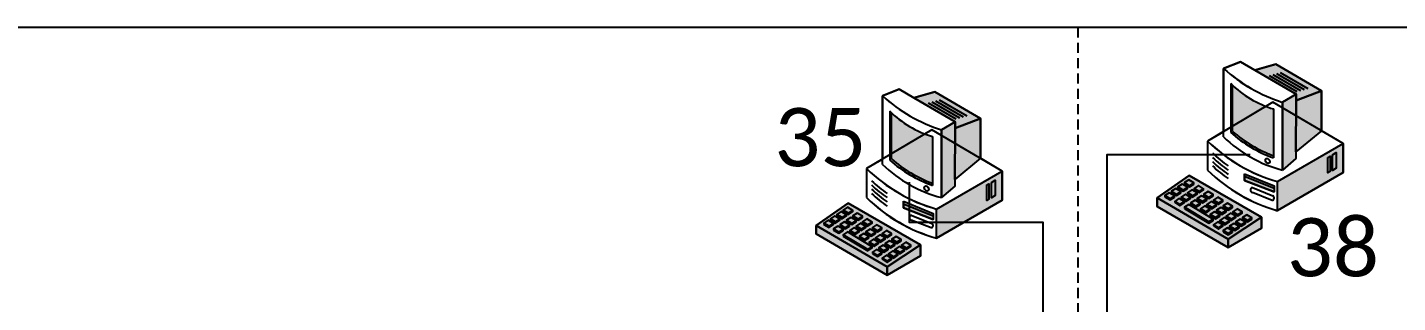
# Model space of a CAD drawing. Extents: x 1 to 296, y 20 to 201.
# Drawn here: x 50.63 to 100.35, y 60 to 70 of the extents above; entities that cross this region are included whole.
import ezdxf

# ---------------------------------------------------------------- set-up
doc = ezdxf.new("R2010")
doc.units = 0
doc.header["$LTSCALE"] = 2.97
doc.header["$MEASUREMENT"] = 0
doc.linetypes.add('HIDDEN2', pattern=[0.1875, 0.125, -0.0625])
doc.layers.get('0').update_dxf_attribs({"linetype": 'CONTINUOUS'})
doc.layers.add('CONNECTOR', color=7, linetype='CONTINUOUS')
doc.styles.get("Standard").update_dxf_attribs({"font": 'txt.shx'})

msp = doc.modelspace()

# ---------------------------------------------------------------- hatches: boundary and pattern name
for color, points in [(7, [(96.667, 67.339), (96.669, 67.57), (95.164, 68.442), (95.928, 68.662), (97.589, 67.695)]), (7, [(84.292, 66.339), (84.294, 66.57), (82.789, 67.442), (83.553, 67.662), (85.214, 66.695)]), (7, [(96.667, 67.339), (97.589, 67.695), (97.589, 66.243), (96.649, 65.474)]), (7, [(96.169, 64.814), (96.169, 67.277), (96.669, 67.57), (96.649, 65.232)]), (7, [(84.292, 66.339), (85.214, 66.695), (85.214, 65.243), (84.274, 64.474)]), (7, [(83.794, 63.814), (83.794, 66.277), (84.294, 66.57), (84.274, 64.232)]), (7, [(95.994, 64.398), (98.375, 65.782), (98.375, 64.726), (95.994, 63.341)]), (7, [(83.619, 63.398), (86, 64.782), (86, 63.726), (83.619, 62.341)]), (253, [(94.792, 64.682), (95.863, 64.243), (95.863, 64.023), (94.792, 64.441)]), (7, [(91.625, 63.803), (92.783, 64.616), (95.404, 63.099), (94.203, 62.305)]), (253, [(82.417, 63.682), (83.488, 63.243), (83.488, 63.023), (82.417, 63.441)]), (7, [(91.625, 63.803), (94.203, 62.305), (94.203, 62), (91.625, 63.495)]), (7, [(79.25, 62.803), (80.408, 63.616), (83.029, 62.099), (81.828, 61.305)]), (7, [(79.25, 62.803), (81.828, 61.305), (81.828, 61), (79.25, 62.495)]), (7, [(94.203, 62), (94.203, 62.305), (95.404, 63.099), (95.404, 62.704)]), (7, [(81.828, 61), (81.828, 61.305), (83.029, 62.099), (83.029, 61.704)])]:
    msp.add_hatch(color=color).paths.add_polyline_path(points)
h = msp.add_hatch(color=7)
edge = h.paths.add_edge_path()
edge.add_line((94.356, 66.219), (94.356, 67.893))
edge.add_line((94.356, 67.893), (94.29, 67.958))
edge.add_ellipse((96.93, 70.669), major_axis=(0.032, -3.796), ratio=0.993528, start_angle=315.0949, end_angle=342.7363)
edge.add_line((95.841, 67.035), (95.841, 65.258))
edge.add_line((95.841, 65.258), (95.841, 65.337))
edge.add_ellipse((97.479, 69.841), major_axis=(-0.122, -4.794), ratio=0.993528, start_angle=320.5053, end_angle=341.3574, ccw=False)
h = msp.add_hatch(color=7)
edge = h.paths.add_edge_path()
edge.add_line((81.981, 65.219), (81.981, 66.893))
edge.add_line((81.981, 66.893), (81.915, 66.958))
edge.add_ellipse((84.555, 69.669), major_axis=(0.032, -3.796), ratio=0.993528, start_angle=315.0949, end_angle=342.7363)
edge.add_line((83.466, 66.035), (83.466, 64.258))
edge.add_line((83.466, 64.258), (83.466, 64.337))
edge.add_ellipse((85.104, 68.841), major_axis=(-0.122, -4.794), ratio=0.993528, start_angle=320.5053, end_angle=341.3574, ccw=False)
h = msp.add_hatch(color=251)
h.paths.add_polyline_path([(97.982, 65.364), (98.118, 65.45), (98.118, 64.888), (97.982, 64.802)])
h.paths.add_polyline_path([(97.819, 65.276), (97.894, 65.32), (97.894, 64.758), (97.819, 64.714)])
h = msp.add_hatch(color=251)
h.paths.add_polyline_path([(85.607, 64.364), (85.743, 64.45), (85.743, 63.888), (85.607, 63.802)])
h.paths.add_polyline_path([(85.444, 64.276), (85.519, 64.32), (85.519, 63.758), (85.444, 63.714)])
h = msp.add_hatch(color=252)
h.paths.add_polyline_path([(92.608, 64.316), (92.797, 64.203), (92.797, 64.248), (92.608, 64.361)])
h.paths.add_polyline_path([(92.959, 64.104), (93.148, 63.992), (93.148, 64.037), (92.959, 64.149)])
h.paths.add_polyline_path([(93.31, 63.893), (93.499, 63.78), (93.499, 63.825), (93.31, 63.938)])
h.paths.add_polyline_path([(93.661, 63.681), (93.85, 63.569), (93.85, 63.614), (93.661, 63.726)])
h.paths.add_polyline_path([(94.012, 63.47), (94.201, 63.357), (94.201, 63.402), (94.012, 63.515)])
h.paths.add_polyline_path([(94.363, 63.258), (94.552, 63.146), (94.552, 63.191), (94.363, 63.303)])
h.paths.add_polyline_path([(92.797, 64.248), (92.797, 64.203), (92.954, 64.307), (92.954, 64.352)])
h.paths.add_polyline_path([(93.148, 64.037), (93.148, 63.992), (93.305, 64.095), (93.305, 64.14)])
h.paths.add_polyline_path([(93.499, 63.825), (93.499, 63.78), (93.656, 63.884), (93.656, 63.929)])
h.paths.add_polyline_path([(93.85, 63.614), (93.85, 63.569), (94.007, 63.672), (94.007, 63.717)])
h.paths.add_polyline_path([(94.201, 63.402), (94.201, 63.357), (94.358, 63.461), (94.358, 63.506)])
h.paths.add_polyline_path([(94.552, 63.191), (94.552, 63.146), (94.709, 63.249), (94.709, 63.294)])
h.paths.add_polyline_path([(94.714, 63.047), (94.903, 62.934), (94.903, 62.979), (94.714, 63.092)])
h.paths.add_polyline_path([(94.903, 62.979), (94.903, 62.934), (95.06, 63.038), (95.06, 63.083)])
h.paths.add_polyline_path([(92.374, 64.158), (92.563, 64.046), (92.563, 64.091), (92.374, 64.203)])
h.paths.add_polyline_path([(92.725, 63.947), (92.914, 63.834), (92.914, 63.879), (92.725, 63.992)])
h.paths.add_polyline_path([(93.076, 63.735), (93.265, 63.623), (93.265, 63.668), (93.076, 63.78)])
h.paths.add_polyline_path([(93.427, 63.524), (93.616, 63.411), (93.616, 63.456), (93.427, 63.569)])
h.paths.add_polyline_path([(93.778, 63.312), (93.967, 63.2), (93.967, 63.245), (93.778, 63.357)])
h.paths.add_polyline_path([(94.129, 63.101), (94.318, 62.988), (94.318, 63.033), (94.129, 63.146)])
h.paths.add_polyline_path([(92.563, 64.091), (92.563, 64.046), (92.72, 64.149), (92.72, 64.194)])
h.paths.add_polyline_path([(92.914, 63.879), (92.914, 63.834), (93.071, 63.938), (93.071, 63.983)])
h.paths.add_polyline_path([(93.265, 63.668), (93.265, 63.623), (93.422, 63.726), (93.422, 63.771)])
h.paths.add_polyline_path([(93.616, 63.456), (93.616, 63.411), (93.773, 63.515), (93.773, 63.56)])
h.paths.add_polyline_path([(93.967, 63.245), (93.967, 63.2), (94.124, 63.303), (94.124, 63.348)])
h.paths.add_polyline_path([(94.318, 63.033), (94.318, 62.988), (94.475, 63.092), (94.475, 63.137)])
h.paths.add_polyline_path([(94.48, 62.889), (94.669, 62.777), (94.669, 62.822), (94.48, 62.934)])
h.paths.add_polyline_path([(94.669, 62.822), (94.669, 62.777), (94.826, 62.88), (94.826, 62.925)])
h.paths.add_polyline_path([(92.14, 64.001), (92.329, 63.888), (92.329, 63.933), (92.14, 64.046)])
h.paths.add_polyline_path([(92.491, 63.789), (92.68, 63.677), (92.68, 63.722), (92.491, 63.834)])
h.paths.add_polyline_path([(92.842, 63.578), (93.031, 63.465), (93.031, 63.51), (92.842, 63.623)])
h.paths.add_polyline_path([(93.193, 63.366), (93.382, 63.254), (93.382, 63.299), (93.193, 63.411)])
h.paths.add_polyline_path([(93.544, 63.155), (93.733, 63.042), (93.733, 63.087), (93.544, 63.2)])
h.paths.add_polyline_path([(93.895, 62.943), (94.084, 62.831), (94.084, 62.876), (93.895, 62.988)])
h.paths.add_polyline_path([(92.329, 63.933), (92.329, 63.888), (92.486, 63.992), (92.486, 64.037)])
h.paths.add_polyline_path([(92.68, 63.722), (92.68, 63.677), (92.837, 63.78), (92.837, 63.825)])
h.paths.add_polyline_path([(93.031, 63.51), (93.031, 63.465), (93.188, 63.569), (93.188, 63.614)])
h.paths.add_polyline_path([(93.382, 63.299), (93.382, 63.254), (93.539, 63.357), (93.539, 63.402)])
h.paths.add_polyline_path([(93.733, 63.087), (93.733, 63.042), (93.89, 63.146), (93.89, 63.191)])
h.paths.add_polyline_path([(94.084, 62.876), (94.084, 62.831), (94.241, 62.934), (94.241, 62.979)])
h.paths.add_polyline_path([(94.246, 62.732), (94.435, 62.619), (94.435, 62.664), (94.246, 62.777)])
h.paths.add_polyline_path([(94.435, 62.664), (94.435, 62.619), (94.592, 62.723), (94.592, 62.768)])
h.paths.add_polyline_path([(91.906, 63.843), (92.095, 63.731), (92.095, 63.776), (91.906, 63.888)])
h.paths.add_polyline_path([(92.257, 63.632), (92.446, 63.519), (92.446, 63.564), (92.257, 63.677)])
h.paths.add_polyline_path([(92.608, 63.42), (93.499, 62.885), (93.499, 62.93), (92.608, 63.465)])
h.paths.add_polyline_path([(93.661, 62.786), (93.85, 62.673), (93.85, 62.718), (93.661, 62.831)])
h.paths.add_polyline_path([(92.095, 63.776), (92.095, 63.731), (92.252, 63.834), (92.252, 63.879)])
h.paths.add_polyline_path([(92.446, 63.564), (92.446, 63.519), (92.603, 63.623), (92.603, 63.668)])
h.paths.add_polyline_path([(93.499, 62.93), (93.499, 62.885), (93.656, 62.988), (93.656, 63.033)])
h.paths.add_polyline_path([(93.85, 62.718), (93.85, 62.673), (94.007, 62.777), (94.007, 62.822)])
h.paths.add_polyline_path([(94.012, 62.574), (94.201, 62.462), (94.201, 62.507), (94.012, 62.619)])
h.paths.add_polyline_path([(94.201, 62.507), (94.201, 62.462), (94.358, 62.565), (94.358, 62.61)])
h = msp.add_hatch(color=252)
h.paths.add_polyline_path([(80.233, 63.316), (80.422, 63.203), (80.422, 63.248), (80.233, 63.361)])
h.paths.add_polyline_path([(80.584, 63.104), (80.773, 62.992), (80.773, 63.037), (80.584, 63.149)])
h.paths.add_polyline_path([(80.935, 62.893), (81.124, 62.78), (81.124, 62.825), (80.935, 62.938)])
h.paths.add_polyline_path([(81.286, 62.681), (81.475, 62.569), (81.475, 62.614), (81.286, 62.726)])
h.paths.add_polyline_path([(81.637, 62.47), (81.826, 62.357), (81.826, 62.402), (81.637, 62.515)])
h.paths.add_polyline_path([(81.988, 62.258), (82.177, 62.146), (82.177, 62.191), (81.988, 62.303)])
h.paths.add_polyline_path([(80.422, 63.248), (80.422, 63.203), (80.579, 63.307), (80.579, 63.352)])
h.paths.add_polyline_path([(80.773, 63.037), (80.773, 62.992), (80.93, 63.095), (80.93, 63.14)])
h.paths.add_polyline_path([(81.124, 62.825), (81.124, 62.78), (81.281, 62.884), (81.281, 62.929)])
h.paths.add_polyline_path([(81.475, 62.614), (81.475, 62.569), (81.632, 62.672), (81.632, 62.717)])
h.paths.add_polyline_path([(81.826, 62.402), (81.826, 62.357), (81.983, 62.461), (81.983, 62.506)])
h.paths.add_polyline_path([(82.177, 62.191), (82.177, 62.146), (82.334, 62.249), (82.334, 62.294)])
h.paths.add_polyline_path([(82.339, 62.047), (82.528, 61.934), (82.528, 61.979), (82.339, 62.092)])
h.paths.add_polyline_path([(82.528, 61.979), (82.528, 61.934), (82.685, 62.038), (82.685, 62.083)])
h.paths.add_polyline_path([(79.999, 63.158), (80.188, 63.046), (80.188, 63.091), (79.999, 63.203)])
h.paths.add_polyline_path([(80.35, 62.947), (80.539, 62.834), (80.539, 62.879), (80.35, 62.992)])
h.paths.add_polyline_path([(80.701, 62.735), (80.89, 62.623), (80.89, 62.668), (80.701, 62.78)])
h.paths.add_polyline_path([(81.052, 62.524), (81.241, 62.411), (81.241, 62.456), (81.052, 62.569)])
h.paths.add_polyline_path([(81.403, 62.312), (81.592, 62.2), (81.592, 62.245), (81.403, 62.357)])
h.paths.add_polyline_path([(81.754, 62.101), (81.943, 61.988), (81.943, 62.033), (81.754, 62.146)])
h.paths.add_polyline_path([(80.188, 63.091), (80.188, 63.046), (80.345, 63.149), (80.345, 63.194)])
h.paths.add_polyline_path([(80.539, 62.879), (80.539, 62.834), (80.696, 62.938), (80.696, 62.983)])
h.paths.add_polyline_path([(80.89, 62.668), (80.89, 62.623), (81.047, 62.726), (81.047, 62.771)])
h.paths.add_polyline_path([(81.241, 62.456), (81.241, 62.411), (81.398, 62.515), (81.398, 62.56)])
h.paths.add_polyline_path([(81.592, 62.245), (81.592, 62.2), (81.749, 62.303), (81.749, 62.348)])
h.paths.add_polyline_path([(81.943, 62.033), (81.943, 61.988), (82.1, 62.092), (82.1, 62.137)])
h.paths.add_polyline_path([(82.105, 61.889), (82.294, 61.777), (82.294, 61.822), (82.105, 61.934)])
h.paths.add_polyline_path([(82.294, 61.822), (82.294, 61.777), (82.451, 61.88), (82.451, 61.925)])
h.paths.add_polyline_path([(79.765, 63.001), (79.954, 62.888), (79.954, 62.933), (79.765, 63.046)])
h.paths.add_polyline_path([(80.116, 62.789), (80.305, 62.677), (80.305, 62.722), (80.116, 62.834)])
h.paths.add_polyline_path([(80.467, 62.578), (80.656, 62.465), (80.656, 62.51), (80.467, 62.623)])
h.paths.add_polyline_path([(80.818, 62.366), (81.007, 62.254), (81.007, 62.299), (80.818, 62.411)])
h.paths.add_polyline_path([(81.169, 62.155), (81.358, 62.042), (81.358, 62.087), (81.169, 62.2)])
h.paths.add_polyline_path([(81.52, 61.943), (81.709, 61.831), (81.709, 61.876), (81.52, 61.988)])
h.paths.add_polyline_path([(79.954, 62.933), (79.954, 62.888), (80.111, 62.992), (80.111, 63.037)])
h.paths.add_polyline_path([(80.305, 62.722), (80.305, 62.677), (80.462, 62.78), (80.462, 62.825)])
h.paths.add_polyline_path([(80.656, 62.51), (80.656, 62.465), (80.813, 62.569), (80.813, 62.614)])
h.paths.add_polyline_path([(81.007, 62.299), (81.007, 62.254), (81.164, 62.357), (81.164, 62.402)])
h.paths.add_polyline_path([(81.358, 62.087), (81.358, 62.042), (81.515, 62.146), (81.515, 62.191)])
h.paths.add_polyline_path([(81.709, 61.876), (81.709, 61.831), (81.866, 61.934), (81.866, 61.979)])
h.paths.add_polyline_path([(81.871, 61.732), (82.06, 61.619), (82.06, 61.664), (81.871, 61.777)])
h.paths.add_polyline_path([(82.06, 61.664), (82.06, 61.619), (82.217, 61.723), (82.217, 61.768)])
h.paths.add_polyline_path([(79.531, 62.843), (79.72, 62.731), (79.72, 62.776), (79.531, 62.888)])
h.paths.add_polyline_path([(79.882, 62.632), (80.071, 62.519), (80.071, 62.564), (79.882, 62.677)])
h.paths.add_polyline_path([(80.233, 62.42), (81.124, 61.885), (81.124, 61.93), (80.233, 62.465)])
h.paths.add_polyline_path([(81.286, 61.786), (81.475, 61.673), (81.475, 61.718), (81.286, 61.831)])
h.paths.add_polyline_path([(79.72, 62.776), (79.72, 62.731), (79.877, 62.834), (79.877, 62.879)])
h.paths.add_polyline_path([(80.071, 62.564), (80.071, 62.519), (80.228, 62.623), (80.228, 62.668)])
h.paths.add_polyline_path([(81.124, 61.93), (81.124, 61.885), (81.281, 61.988), (81.281, 62.033)])
h.paths.add_polyline_path([(81.475, 61.718), (81.475, 61.673), (81.632, 61.777), (81.632, 61.822)])
h.paths.add_polyline_path([(81.637, 61.574), (81.826, 61.462), (81.826, 61.507), (81.637, 61.619)])
h.paths.add_polyline_path([(81.826, 61.507), (81.826, 61.462), (81.983, 61.565), (81.983, 61.61)])

# ---------------------------------------------------------------- linework, layer by layer
at = {"color": 7, "linetype": 'HIDDEN2'}
msp.add_line((88.75, 49.023), (88.75, 70), dxfattribs=at)
at = {"color": 7, "linetype": 'CONTINUOUS'}
for p, q in [((94.64, 68.75), (94.028, 68.508)), ((94.028, 68.508), (94.64, 68.75)), ((94.64, 68.75), (94.028, 68.508)), ((95.164, 68.442), (94.64, 68.75)), ((94.64, 68.75), (95.165, 68.442)), ((95.164, 68.442), (94.64, 68.75)), ((95.928, 68.662), (95.164, 68.442)), ((95.928, 68.662), (95.164, 68.442)), ((97.589, 67.695), (95.928, 68.662)), ((97.589, 67.695), (95.928, 68.662)), ((94.028, 68.508), (94.028, 66.213)), ((94.028, 66.024), (94.028, 68.508)), ((94.028, 68.508), (94.028, 66.2)), ((95.165, 68.442), (96.669, 67.569)), ((95.688, 68.257), (96.693, 67.673)), ((95.819, 68.293), (96.824, 67.709)), ((95.95, 68.33), (96.955, 67.746)), ((96.081, 68.366), (97.086, 67.782)), ((82.265, 67.75), (81.653, 67.508)), ((81.653, 67.508), (82.265, 67.75)), ((82.265, 67.75), (81.653, 67.508)), ((82.789, 67.442), (82.265, 67.75)), ((82.265, 67.75), (82.79, 67.442)), ((82.789, 67.442), (82.265, 67.75)), ((83.553, 67.662), (82.789, 67.442)), ((83.553, 67.662), (82.789, 67.442)), ((85.214, 66.695), (83.553, 67.662)), ((85.214, 66.695), (83.553, 67.662)), ((94.29, 67.958), (94.29, 66.178)), ((94.356, 67.893), (94.29, 67.958)), ((94.356, 66.219), (94.356, 67.893)), ((97.589, 66.243), (97.589, 67.695)), ((97.589, 66.243), (97.589, 67.695)), ((81.653, 67.508), (81.653, 65.213)), ((81.653, 65.024), (81.653, 67.508)), ((81.653, 67.508), (81.653, 65.2)), ((82.79, 67.442), (84.294, 66.569)), ((83.313, 67.257), (84.318, 66.673)), ((83.444, 67.293), (84.449, 66.709)), ((83.575, 67.33), (84.58, 66.746)), ((83.706, 67.366), (84.711, 66.782)), ((95.819, 67.277), (93.449, 65.87)), ((98.375, 65.782), (95.819, 67.277)), ((96.669, 67.569), (96.169, 67.277)), ((96.169, 67.277), (96.169, 64.814)), ((81.915, 66.958), (81.915, 65.178)), ((81.981, 66.893), (81.915, 66.958)), ((81.981, 65.219), (81.981, 66.893)), ((85.214, 65.243), (85.214, 66.695)), ((85.214, 65.243), (85.214, 66.695)), ((95.841, 67.035), (95.841, 65.258)), ((83.444, 66.277), (81.074, 64.87)), ((86, 64.782), (83.444, 66.277)), ((84.294, 66.569), (83.794, 66.277)), ((83.794, 66.277), (83.794, 63.814)), ((94.028, 66.213), (93.449, 65.87)), ((94.028, 66.2), (93.449, 65.87)), ((98.375, 65.782), (97.589, 66.243)), ((98.375, 65.782), (97.589, 66.243)), ((83.466, 66.035), (83.466, 64.258)), ((93.449, 65.87), (93.449, 64.814)), ((93.449, 65.87), (93.449, 64.814)), ((93.449, 65.87), (93.449, 64.814)), ((95.994, 64.398), (98.375, 65.782)), ((98.375, 64.726), (98.375, 65.782)), ((98.375, 64.726), (98.375, 65.782)), ((81.653, 65.213), (81.074, 64.87)), ((81.653, 65.2), (81.074, 64.87)), ((86, 64.782), (85.214, 65.243)), ((86, 64.782), (85.214, 65.243)), ((95.841, 65.258), (95.841, 65.337)), ((81.074, 64.87), (81.074, 63.814)), ((81.074, 64.87), (81.074, 63.814)), ((81.074, 64.87), (81.074, 63.814)), ((83.619, 63.398), (86, 64.782)), ((86, 63.726), (86, 64.782)), ((86, 63.726), (86, 64.782)), ((95.994, 63.341), (98.375, 64.726)), ((95.994, 63.341), (98.375, 64.726)), ((83.466, 64.258), (83.466, 64.337)), ((94.792, 64.594), (95.863, 64.155)), ((95.076, 64.177), (95.819, 63.88)), ((95.994, 63.341), (95.994, 64.398)), ((83.619, 62.341), (86, 63.726)), ((83.619, 62.341), (86, 63.726)), ((95.797, 63.715), (95.076, 64.001)), ((82.417, 63.594), (83.488, 63.155)), ((82.701, 63.177), (83.444, 62.88)), ((83.619, 62.341), (83.619, 63.398)), ((83.422, 62.715), (82.701, 63.001))]:
    msp.add_line(p, q, dxfattribs=at)
for points in [[(20, 20), (120, 20), (120, 70), (20, 70)], [(96.667, 67.339), (96.669, 67.57), (95.164, 68.442), (95.928, 68.662), (97.589, 67.695)], [(84.292, 66.339), (84.294, 66.57), (82.789, 67.442), (83.553, 67.662), (85.214, 66.695)], [(96.667, 67.339), (97.589, 67.695), (97.589, 66.243), (96.649, 65.474)], [(96.169, 64.814), (96.169, 67.277), (96.669, 67.57), (96.649, 65.232)], [(84.292, 66.339), (85.214, 66.695), (85.214, 65.243), (84.274, 64.474)], [(83.794, 63.814), (83.794, 66.277), (84.294, 66.57), (84.274, 64.232)], [(95.994, 64.398), (98.375, 65.782), (98.375, 64.726), (95.994, 63.341)], [(83.619, 63.398), (86, 64.782), (86, 63.726), (83.619, 62.341)], [(94.792, 64.682), (95.863, 64.243), (95.863, 64.023), (94.792, 64.441)], [(91.625, 63.803), (91.625, 63.495), (94.203, 62), (95.404, 62.704), (95.404, 63.099), (92.783, 64.616)], [(91.625, 63.803), (92.783, 64.616), (95.404, 63.099), (94.203, 62.305)], [(91.625, 63.803), (92.783, 64.616), (95.404, 63.099), (95.404, 62.704), (94.203, 62), (91.625, 63.495)], [(92.374, 64.158), (92.563, 64.046), (92.563, 64.091), (92.374, 64.203)], [(92.563, 64.091), (92.563, 64.046), (92.72, 64.149), (92.72, 64.194)], [(92.608, 64.316), (92.797, 64.203), (92.797, 64.248), (92.608, 64.361)], [(92.797, 64.248), (92.797, 64.203), (92.954, 64.307), (92.954, 64.352)], [(92.959, 64.104), (93.148, 63.992), (93.148, 64.037), (92.959, 64.149)], [(82.417, 63.682), (83.488, 63.243), (83.488, 63.023), (82.417, 63.441)], [(91.625, 63.803), (94.203, 62.305), (94.203, 62), (91.625, 63.495)], [(91.906, 63.843), (92.095, 63.731), (92.095, 63.776), (91.906, 63.888)], [(92.095, 63.776), (92.095, 63.731), (92.252, 63.834), (92.252, 63.879)], [(92.14, 64.001), (92.329, 63.888), (92.329, 63.933), (92.14, 64.046)], [(92.257, 63.632), (92.446, 63.519), (92.446, 63.564), (92.257, 63.677)], [(92.329, 63.933), (92.329, 63.888), (92.486, 63.992), (92.486, 64.037)], [(92.446, 63.564), (92.446, 63.519), (92.603, 63.623), (92.603, 63.668)], [(92.491, 63.789), (92.68, 63.677), (92.68, 63.722), (92.491, 63.834)], [(92.68, 63.722), (92.68, 63.677), (92.837, 63.78), (92.837, 63.825)], [(92.725, 63.947), (92.914, 63.834), (92.914, 63.879), (92.725, 63.992)], [(92.914, 63.879), (92.914, 63.834), (93.071, 63.938), (93.071, 63.983)], [(93.076, 63.735), (93.265, 63.623), (93.265, 63.668), (93.076, 63.78)], [(93.148, 64.037), (93.148, 63.992), (93.305, 64.095), (93.305, 64.14)], [(93.265, 63.668), (93.265, 63.623), (93.422, 63.726), (93.422, 63.771)], [(93.31, 63.893), (93.499, 63.78), (93.499, 63.825), (93.31, 63.938)], [(93.499, 63.825), (93.499, 63.78), (93.656, 63.884), (93.656, 63.929)], [(93.661, 63.681), (93.85, 63.569), (93.85, 63.614), (93.661, 63.726)], [(93.85, 63.614), (93.85, 63.569), (94.007, 63.672), (94.007, 63.717)], [(79.25, 62.803), (79.25, 62.495), (81.828, 61), (83.029, 61.704), (83.029, 62.099), (80.408, 63.616)], [(79.25, 62.803), (80.408, 63.616), (83.029, 62.099), (81.828, 61.305)], [(79.25, 62.803), (80.408, 63.616), (83.029, 62.099), (83.029, 61.704), (81.828, 61), (79.25, 62.495)], [(79.999, 63.158), (80.188, 63.046), (80.188, 63.091), (79.999, 63.203)], [(80.188, 63.091), (80.188, 63.046), (80.345, 63.149), (80.345, 63.194)], [(80.233, 63.316), (80.422, 63.203), (80.422, 63.248), (80.233, 63.361)], [(80.422, 63.248), (80.422, 63.203), (80.579, 63.307), (80.579, 63.352)], [(80.584, 63.104), (80.773, 62.992), (80.773, 63.037), (80.584, 63.149)], [(92.608, 63.42), (93.499, 62.885), (93.499, 62.93), (92.608, 63.465)], [(92.842, 63.578), (93.031, 63.465), (93.031, 63.51), (92.842, 63.623)], [(93.031, 63.51), (93.031, 63.465), (93.188, 63.569), (93.188, 63.614)], [(93.193, 63.366), (93.382, 63.254), (93.382, 63.299), (93.193, 63.411)], [(93.382, 63.299), (93.382, 63.254), (93.539, 63.357), (93.539, 63.402)], [(93.427, 63.524), (93.616, 63.411), (93.616, 63.456), (93.427, 63.569)], [(93.544, 63.155), (93.733, 63.042), (93.733, 63.087), (93.544, 63.2)], [(93.616, 63.456), (93.616, 63.411), (93.773, 63.515), (93.773, 63.56)], [(93.733, 63.087), (93.733, 63.042), (93.89, 63.146), (93.89, 63.191)], [(93.778, 63.312), (93.967, 63.2), (93.967, 63.245), (93.778, 63.357)], [(93.967, 63.245), (93.967, 63.2), (94.124, 63.303), (94.124, 63.348)], [(94.012, 63.47), (94.201, 63.357), (94.201, 63.402), (94.012, 63.515)], [(94.201, 63.402), (94.201, 63.357), (94.358, 63.461), (94.358, 63.506)], [(94.363, 63.258), (94.552, 63.146), (94.552, 63.191), (94.363, 63.303)], [(94.552, 63.191), (94.552, 63.146), (94.709, 63.249), (94.709, 63.294)], [(79.25, 62.803), (81.828, 61.305), (81.828, 61), (79.25, 62.495)], [(79.531, 62.843), (79.72, 62.731), (79.72, 62.776), (79.531, 62.888)], [(79.72, 62.776), (79.72, 62.731), (79.877, 62.834), (79.877, 62.879)], [(79.765, 63.001), (79.954, 62.888), (79.954, 62.933), (79.765, 63.046)], [(79.882, 62.632), (80.071, 62.519), (80.071, 62.564), (79.882, 62.677)], [(79.954, 62.933), (79.954, 62.888), (80.111, 62.992), (80.111, 63.037)], [(80.071, 62.564), (80.071, 62.519), (80.228, 62.623), (80.228, 62.668)], [(80.116, 62.789), (80.305, 62.677), (80.305, 62.722), (80.116, 62.834)], [(80.305, 62.722), (80.305, 62.677), (80.462, 62.78), (80.462, 62.825)], [(80.35, 62.947), (80.539, 62.834), (80.539, 62.879), (80.35, 62.992)], [(80.539, 62.879), (80.539, 62.834), (80.696, 62.938), (80.696, 62.983)], [(80.701, 62.735), (80.89, 62.623), (80.89, 62.668), (80.701, 62.78)], [(80.773, 63.037), (80.773, 62.992), (80.93, 63.095), (80.93, 63.14)], [(80.89, 62.668), (80.89, 62.623), (81.047, 62.726), (81.047, 62.771)], [(80.935, 62.893), (81.124, 62.78), (81.124, 62.825), (80.935, 62.938)], [(81.124, 62.825), (81.124, 62.78), (81.281, 62.884), (81.281, 62.929)], [(81.286, 62.681), (81.475, 62.569), (81.475, 62.614), (81.286, 62.726)], [(81.475, 62.614), (81.475, 62.569), (81.632, 62.672), (81.632, 62.717)], [(93.499, 62.93), (93.499, 62.885), (93.656, 62.988), (93.656, 63.033)], [(93.661, 62.786), (93.85, 62.673), (93.85, 62.718), (93.661, 62.831)], [(93.85, 62.718), (93.85, 62.673), (94.007, 62.777), (94.007, 62.822)], [(93.895, 62.943), (94.084, 62.831), (94.084, 62.876), (93.895, 62.988)], [(94.084, 62.876), (94.084, 62.831), (94.241, 62.934), (94.241, 62.979)], [(94.129, 63.101), (94.318, 62.988), (94.318, 63.033), (94.129, 63.146)], [(94.203, 62), (94.203, 62.305), (95.404, 63.099), (95.404, 62.704)], [(94.246, 62.732), (94.435, 62.619), (94.435, 62.664), (94.246, 62.777)], [(94.318, 63.033), (94.318, 62.988), (94.475, 63.092), (94.475, 63.137)], [(94.435, 62.664), (94.435, 62.619), (94.592, 62.723), (94.592, 62.768)], [(94.48, 62.889), (94.669, 62.777), (94.669, 62.822), (94.48, 62.934)], [(94.669, 62.822), (94.669, 62.777), (94.826, 62.88), (94.826, 62.925)], [(94.714, 63.047), (94.903, 62.934), (94.903, 62.979), (94.714, 63.092)], [(94.903, 62.979), (94.903, 62.934), (95.06, 63.038), (95.06, 63.083)], [(80.233, 62.42), (81.124, 61.885), (81.124, 61.93), (80.233, 62.465)], [(80.467, 62.578), (80.656, 62.465), (80.656, 62.51), (80.467, 62.623)], [(80.656, 62.51), (80.656, 62.465), (80.813, 62.569), (80.813, 62.614)], [(80.818, 62.366), (81.007, 62.254), (81.007, 62.299), (80.818, 62.411)], [(81.007, 62.299), (81.007, 62.254), (81.164, 62.357), (81.164, 62.402)], [(81.052, 62.524), (81.241, 62.411), (81.241, 62.456), (81.052, 62.569)], [(81.169, 62.155), (81.358, 62.042), (81.358, 62.087), (81.169, 62.2)], [(81.241, 62.456), (81.241, 62.411), (81.398, 62.515), (81.398, 62.56)], [(81.358, 62.087), (81.358, 62.042), (81.515, 62.146), (81.515, 62.191)], [(81.403, 62.312), (81.592, 62.2), (81.592, 62.245), (81.403, 62.357)], [(81.592, 62.245), (81.592, 62.2), (81.749, 62.303), (81.749, 62.348)], [(81.637, 62.47), (81.826, 62.357), (81.826, 62.402), (81.637, 62.515)], [(81.826, 62.402), (81.826, 62.357), (81.983, 62.461), (81.983, 62.506)], [(81.988, 62.258), (82.177, 62.146), (82.177, 62.191), (81.988, 62.303)], [(82.177, 62.191), (82.177, 62.146), (82.334, 62.249), (82.334, 62.294)], [(94.012, 62.574), (94.201, 62.462), (94.201, 62.507), (94.012, 62.619)], [(94.201, 62.507), (94.201, 62.462), (94.358, 62.565), (94.358, 62.61)], [(81.124, 61.93), (81.124, 61.885), (81.281, 61.988), (81.281, 62.033)], [(81.286, 61.786), (81.475, 61.673), (81.475, 61.718), (81.286, 61.831)], [(81.475, 61.718), (81.475, 61.673), (81.632, 61.777), (81.632, 61.822)], [(81.52, 61.943), (81.709, 61.831), (81.709, 61.876), (81.52, 61.988)], [(81.709, 61.876), (81.709, 61.831), (81.866, 61.934), (81.866, 61.979)], [(81.754, 62.101), (81.943, 61.988), (81.943, 62.033), (81.754, 62.146)], [(81.828, 61), (81.828, 61.305), (83.029, 62.099), (83.029, 61.704)], [(81.871, 61.732), (82.06, 61.619), (82.06, 61.664), (81.871, 61.777)], [(81.943, 62.033), (81.943, 61.988), (82.1, 62.092), (82.1, 62.137)], [(82.06, 61.664), (82.06, 61.619), (82.217, 61.723), (82.217, 61.768)], [(82.105, 61.889), (82.294, 61.777), (82.294, 61.822), (82.105, 61.934)], [(82.294, 61.822), (82.294, 61.777), (82.451, 61.88), (82.451, 61.925)], [(82.339, 62.047), (82.528, 61.934), (82.528, 61.979), (82.339, 62.092)], [(82.528, 61.979), (82.528, 61.934), (82.685, 62.038), (82.685, 62.083)], [(81.637, 61.574), (81.826, 61.462), (81.826, 61.507), (81.637, 61.619)], [(81.826, 61.507), (81.826, 61.462), (81.983, 61.565), (81.983, 61.61)]]:
    msp.add_lwpolyline(points, close=True, dxfattribs=at)
at = {"color": 251, "linetype": 'CONTINUOUS'}
for points in [[(97.819, 65.276), (97.894, 65.32), (97.894, 64.758), (97.819, 64.714)], [(97.982, 65.364), (98.118, 65.45), (98.118, 64.888), (97.982, 64.802)], [(85.444, 64.276), (85.519, 64.32), (85.519, 63.758), (85.444, 63.714)], [(85.607, 64.364), (85.743, 64.45), (85.743, 63.888), (85.607, 63.802)]]:
    msp.add_lwpolyline(points, close=True, dxfattribs=at)
at = {"color": 7, "linetype": 'CONTINUOUS'}
for points in [[(94.792, 64.682), (95.863, 64.243), (95.863, 64.023)], [(94.792, 64.682), (94.792, 64.441), (95.863, 64.023)], [(82.417, 63.682), (83.488, 63.243), (83.488, 63.023)], [(82.417, 63.682), (82.417, 63.441), (83.488, 63.023)]]:
    msp.add_lwpolyline(points, dxfattribs=at)
at = {"color": 10, "linetype": 'CONTINUOUS'}
for points in [[(92.14, 64.046), (92.329, 63.933), (92.486, 64.037), (92.297, 64.149)], [(92.374, 64.203), (92.563, 64.091), (92.72, 64.194), (92.531, 64.307)], [(92.608, 64.361), (92.797, 64.248), (92.954, 64.352), (92.765, 64.464)], [(92.959, 64.149), (93.148, 64.037), (93.305, 64.14), (93.116, 64.253)], [(91.906, 63.888), (92.095, 63.776), (92.252, 63.879), (92.063, 63.992)], [(92.257, 63.677), (92.446, 63.564), (92.603, 63.668), (92.414, 63.78)], [(92.491, 63.834), (92.68, 63.722), (92.837, 63.825), (92.648, 63.938)], [(92.725, 63.992), (92.914, 63.879), (93.071, 63.983), (92.882, 64.095)], [(92.842, 63.623), (93.031, 63.51), (93.188, 63.614), (92.999, 63.726)], [(93.076, 63.78), (93.265, 63.668), (93.422, 63.771), (93.233, 63.884)], [(93.31, 63.938), (93.499, 63.825), (93.656, 63.929), (93.467, 64.041)], [(93.427, 63.569), (93.616, 63.456), (93.773, 63.56), (93.584, 63.672)], [(93.661, 63.726), (93.85, 63.614), (94.007, 63.717), (93.818, 63.83)], [(79.765, 63.046), (79.954, 62.933), (80.111, 63.037), (79.922, 63.149)], [(79.999, 63.203), (80.188, 63.091), (80.345, 63.194), (80.156, 63.307)], [(80.233, 63.361), (80.422, 63.248), (80.579, 63.352), (80.39, 63.464)], [(80.584, 63.149), (80.773, 63.037), (80.93, 63.14), (80.741, 63.253)], [(92.608, 63.465), (93.499, 62.93), (93.656, 63.033), (92.765, 63.569)], [(93.193, 63.411), (93.382, 63.299), (93.539, 63.402), (93.35, 63.515)], [(93.544, 63.2), (93.733, 63.087), (93.89, 63.191), (93.701, 63.303)], [(93.778, 63.357), (93.967, 63.245), (94.124, 63.348), (93.935, 63.461)], [(94.012, 63.515), (94.201, 63.402), (94.358, 63.506), (94.169, 63.618)], [(94.129, 63.146), (94.318, 63.033), (94.475, 63.137), (94.286, 63.249)], [(94.363, 63.303), (94.552, 63.191), (94.709, 63.294), (94.52, 63.407)], [(94.714, 63.092), (94.903, 62.979), (95.06, 63.083), (94.871, 63.195)], [(79.531, 62.888), (79.72, 62.776), (79.877, 62.879), (79.688, 62.992)], [(79.882, 62.677), (80.071, 62.564), (80.228, 62.668), (80.039, 62.78)], [(80.116, 62.834), (80.305, 62.722), (80.462, 62.825), (80.273, 62.938)], [(80.35, 62.992), (80.539, 62.879), (80.696, 62.983), (80.507, 63.095)], [(80.467, 62.623), (80.656, 62.51), (80.813, 62.614), (80.624, 62.726)], [(80.701, 62.78), (80.89, 62.668), (81.047, 62.771), (80.858, 62.884)], [(80.935, 62.938), (81.124, 62.825), (81.281, 62.929), (81.092, 63.041)], [(81.052, 62.569), (81.241, 62.456), (81.398, 62.56), (81.209, 62.672)], [(81.286, 62.726), (81.475, 62.614), (81.632, 62.717), (81.443, 62.83)], [(93.661, 62.831), (93.85, 62.718), (94.007, 62.822), (93.818, 62.934)], [(93.895, 62.988), (94.084, 62.876), (94.241, 62.979), (94.052, 63.092)], [(94.012, 62.619), (94.201, 62.507), (94.358, 62.61), (94.169, 62.723)], [(94.246, 62.777), (94.435, 62.664), (94.592, 62.768), (94.403, 62.88)], [(94.48, 62.934), (94.669, 62.822), (94.826, 62.925), (94.637, 63.038)], [(80.233, 62.465), (81.124, 61.93), (81.281, 62.033), (80.39, 62.569)], [(80.818, 62.411), (81.007, 62.299), (81.164, 62.402), (80.975, 62.515)], [(81.169, 62.2), (81.358, 62.087), (81.515, 62.191), (81.326, 62.303)], [(81.403, 62.357), (81.592, 62.245), (81.749, 62.348), (81.56, 62.461)], [(81.637, 62.515), (81.826, 62.402), (81.983, 62.506), (81.794, 62.618)], [(81.754, 62.146), (81.943, 62.033), (82.1, 62.137), (81.911, 62.249)], [(81.988, 62.303), (82.177, 62.191), (82.334, 62.294), (82.145, 62.407)], [(82.339, 62.092), (82.528, 61.979), (82.685, 62.083), (82.496, 62.195)], [(81.286, 61.831), (81.475, 61.718), (81.632, 61.822), (81.443, 61.934)], [(81.52, 61.988), (81.709, 61.876), (81.866, 61.979), (81.677, 62.092)], [(81.637, 61.619), (81.826, 61.507), (81.983, 61.61), (81.794, 61.723)], [(81.871, 61.777), (82.06, 61.664), (82.217, 61.768), (82.028, 61.88)], [(82.105, 61.934), (82.294, 61.822), (82.451, 61.925), (82.262, 62.038)]]:
    msp.add_lwpolyline(points, close=True, dxfattribs=at)
at = {"color": 7, "linetype": 'CONTINUOUS'}
for centre, major_axis, start_param, end_param in [((98.009, 73.019), (0, -6.034), 5.556901, 5.971177), ((97.96, 72.933), (0, -5.937), 5.553467, 5.974611), ((96.93, 70.669), (0.032, -3.796), -0.783742, -0.301308), ((85.634, 72.019), (0, -6.034), 5.556901, 5.971177), ((85.585, 71.933), (0, -5.937), 5.553467, 5.974611), ((84.555, 69.669), (0.032, -3.796), -0.783742, -0.301308), ((97.562, 69.983), (0.009, -5.033), -0.71516, -0.353206), ((97.479, 69.841), (-0.122, -4.794), -0.689313, -0.325375), ((97.623, 70.217), (0, -6.045), 5.514882, 6.008547), ((97.574, 70.131), (0, -5.949), 5.510798, 6.012631), ((97.403, 69.552), (0, -4.898), 5.516794, 6.026737), ((85.187, 68.983), (0.009, -5.033), -0.71516, -0.353206), ((85.104, 68.841), (-0.122, -4.794), -0.689313, -0.325375), ((96.088, 67.902), (0, -3.494), -0.78478, -0.574048), ((96.088, 67.748), (0, -3.494), -0.78478, -0.574048), ((85.248, 69.217), (0, -6.045), 5.514882, 6.008547), ((85.199, 69.131), (0, -5.949), 5.510798, 6.012631), ((85.028, 68.552), (0, -4.898), 5.516794, 6.026737), ((97.557, 69.04), (0, -5.912), 5.508675, 6.013865), ((97.557, 69.04), (0, -5.912), 5.508675, 6.013865), ((97.609, 69.131), (0, -6.014), -0.770143, -0.273687), ((96.088, 67.594), (0, -3.494), -0.78478, -0.574048), ((96.088, 67.44), (0, -3.494), -0.78478, -0.574048), ((83.713, 66.902), (0, -3.494), -0.78478, -0.574048), ((83.713, 66.748), (0, -3.494), -0.78478, -0.574048), ((95.093, 64.089), (0, -0.0895), 3.330331, 6.094447), ((85.182, 68.04), (0, -5.912), 5.508675, 6.013865), ((85.182, 68.04), (0, -5.912), 5.508675, 6.013865), ((85.234, 68.131), (0, -6.014), -0.770143, -0.273687), ((83.713, 66.594), (0, -3.494), -0.78478, -0.574048), ((83.713, 66.44), (0, -3.494), -0.78478, -0.574048), ((95.784, 63.801), (0, -0.0867), 0.152119, 2.724371), ((82.718, 63.089), (0, -0.0895), 3.330331, 6.094447), ((83.409, 62.801), (0, -0.0867), 0.152119, 2.724371)]:
    msp.add_ellipse(centre, major_axis=major_axis, ratio=0.993528, start_param=start_param, end_param=end_param, dxfattribs=at)
for centre in [(95.627, 65.147), (83.252, 64.147)]:
    msp.add_ellipse(centre, major_axis=(0.049, -0.0849), ratio=0.747569, dxfattribs=at)
at = {"layer": 'CONNECTOR', "linetype": 'CONTINUOUS'}
for points in [[(95, 65.375), (89.801, 65.375), (89.801, 47.98), (71, 47.98), (71, 45)], [(82.625, 64.375), (82.625, 62.923), (87.467, 62.923), (87.467, 49.8), (71, 49.8), (71, 45)]]:
    msp.add_lwpolyline(points, dxfattribs=at)

# ---------------------------------------------------------------- texts
at = {"layer": 'CONNECTOR', "char_height": 2.11666, "width": 14.11111, "attachment_point": 5}
for s, insert in [('\\C7;\\fCalibri|b0|i0|;\\H2.1166585922241;35', (79.4, 66)), ('\\C7;\\fCalibri|b0|i0|;\\H2.1166585922241;38', (98, 62))]:
    msp.add_mtext(s, dxfattribs=dict(at, insert=insert))

doc.saveas('drawing.dxf')
